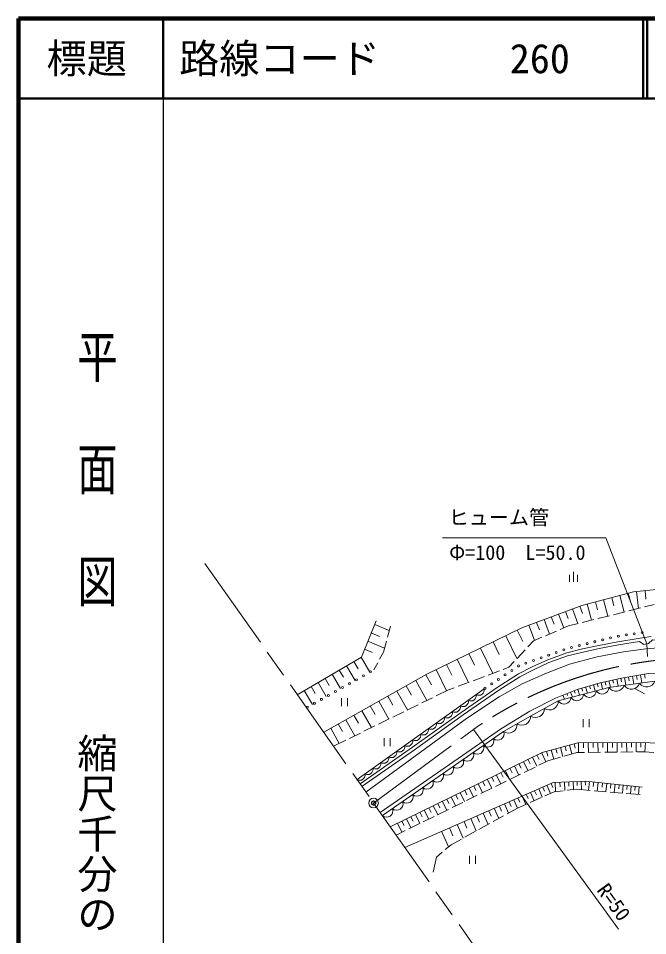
# Model space of a CAD drawing. Units: millimetres at full size, sheet at 1:1000; details may follow other scales. Extents: x 40000 to 680000, y 20000 to 380000.
# Drawn here: x 40000 to 118296, y 265794 to 380000 of the extents above; entities that cross this region are included whole.
import ezdxf
from ezdxf.enums import TextEntityAlignment as Align

# ---------------------------------------------------------------- set-up
doc = ezdxf.new("R2010")
doc.units = ezdxf.units.MM
doc.header["$LTSCALE"] = 1000
doc.header["$PDMODE"] = 32
doc.header["$PDSIZE"] = 500
doc.linetypes.add('CHAIN', pattern=[18.5, 12, -1.5, 3.5, -1.5])
for name, color, linetype, lineweight in [('M-BGD', 7, 'Continuous', 13), ('M-BMK', 2, 'CHAIN', 13), ('M-BMK-SRVR', 3, 'Continuous', 13), ('M-STR-HTXT', 7, 'Continuous', 13), ('M-TTL', 2, 'Continuous', 140), ('M-TTL-BAND', 7, 'Continuous', 25), ('M-TTL-LINE', 7, 'Continuous', 50)]:
    doc.layers.add(name, color=color, linetype=linetype, lineweight=lineweight)
doc.layers.add('M-OTRS', color=6, linetype='Continuous')
doc.layers.add('M-TTL-TXT', color=7, linetype='Continuous')
doc.styles.add('@ＭＳ ゴシック', font='')
doc.styles.add('ＭＳ ゴシック', font='')
doc.styles.get('@ＭＳ ゴシック').set_extended_font_data('@MS Gothic')
doc.styles.get('ＭＳ ゴシック').set_extended_font_data('MS Gothic')

msp = doc.modelspace()

# ---------------------------------------------------------------- linework, layer by layer
at = {"layer": 'M-BGD'}
for p, q in [((108575, 309833), (108575, 310708)), ((109075, 309833), (109075, 311083)), ((109575, 309833), (109575, 310708)), ((115882, 308419), (116152, 307387)), ((116924, 308633), (117143, 306525)), ((117979, 308742), (118088, 307688)), ((111796, 307353), (112060, 306342)), ((112807, 307617), (113340, 305574)), ((113829, 307883), (114095, 306862)), ((114850, 308150), (115389, 306086)), ((108072, 306148), (108396, 305285)), ((108935, 306472), (109621, 304644)), ((109849, 306816), (110192, 305902)), ((110785, 307089), (111313, 305067)), ((114030, 305746), (115485, 306110)), ((115970, 306231), (117425, 306595)), ((117910, 306716), (119115, 307018)), ((105408, 305148), (106085, 303347)), ((106309, 305486), (106647, 304585)), ((107209, 305824), (107857, 304098)), ((110149, 304776), (111604, 305140)), ((112089, 305261), (113545, 305625)), ((84336, 304514), (86138, 303773)), ((85916, 302948), (86289, 304336)), ((102067, 303829), (102761, 302403)), ((103529, 304442), (104235, 302562)), ((104468, 304795), (104821, 303855)), ((107419, 303913), (108459, 304354)), ((108459, 304354), (109664, 304655)), ((83911, 303480), (84944, 303056)), ((100641, 303135), (102029, 300282)), ((104078, 302496), (105118, 302937)), ((105578, 303132), (106959, 303718)), ((83487, 302447), (85553, 301598)), ((85413, 301076), (85786, 302465)), ((97491, 301602), (99024, 298452)), ((99066, 302369), (99832, 300793)), ((103402, 301766), (104078, 302496)), ((118290, 300531), (118203, 302134)), ((82647, 300462), (83744, 298598)), ((83076, 301447), (84076, 301036)), ((84946, 300198), (85413, 301076)), ((96053, 300902), (96752, 299464)), ((102044, 300298), (103063, 301399)), ((80822, 299388), (81896, 297562)), ((81735, 299925), (82272, 299012)), ((84244, 298878), (84711, 299756)), ((93290, 299558), (93935, 298233)), ((94615, 300202), (96014, 297327)), ((101028, 299201), (101704, 299931)), ((79034, 298336), (80086, 296548)), ((79928, 298862), (80454, 297968)), ((90683, 298278), (91385, 297031)), ((91965, 298913), (93255, 296263)), ((98449, 298237), (99854, 298762)), ((100322, 298937), (101028, 299201)), ((116424, 298093), (116583, 297124)), ((116917, 298174), (116997, 297690)), ((117410, 298255), (117574, 297262)), ((117907, 298337), (117989, 297840)), ((77283, 297306), (78314, 295555)), ((78159, 297821), (78674, 296946)), ((89435, 297575), (90841, 295081)), ((94702, 296836), (96107, 297361)), ((96575, 297536), (97980, 298062)), ((111541, 297031), (111770, 296241)), ((112022, 297170), (112136, 296775)), ((112504, 297302), (112682, 296481)), ((112992, 297408), (113082, 296998)), ((113481, 297514), (113655, 296716)), ((113970, 297620), (114056, 297221)), ((114458, 297727), (114648, 296854)), ((114947, 297833), (115042, 297397)), ((115437, 297930), (115593, 296986)), ((115930, 298011), (116008, 297539)), ((75569, 296297), (76578, 294583)), ((76426, 296802), (76931, 295944)), ((82136, 285231), (97955, 296520)), ((87077, 296246), (88406, 293888)), ((88256, 296910), (88921, 295731)), ((91983, 295640), (93527, 296397)), ((93527, 296397), (94234, 296661)), ((108223, 295929), (108324, 295676)), ((108688, 296114), (108933, 295495)), ((109153, 296298), (109276, 295989)), ((109620, 296475), (109835, 295732)), ((110101, 296614), (110208, 296243)), ((110581, 296753), (110803, 295987)), ((111061, 296892), (111172, 296509)), ((116709, 296556), (117902, 295914)), ((80213, 295354), (80213, 294354)), ((80963, 294354), (80963, 295354)), ((84847, 294989), (86104, 292759)), ((85962, 295618), (86590, 294503)), ((90187, 294760), (91534, 295420)), ((107759, 295745), (107959, 295239)), ((82739, 293801), (83927, 291693)), ((83793, 294395), (84387, 293341)), ((86595, 293000), (87942, 293660)), ((88391, 293880), (89738, 294540)), ((80746, 292678), (81869, 290684)), ((81742, 293239), (82304, 292243)), ((84799, 292120), (86146, 292780)), ((110261, 292751), (110261, 291751)), ((111011, 291751), (111011, 292751)), ((78861, 291615), (79923, 289731)), ((79803, 292147), (80334, 291204)), ((83003, 291240), (84350, 291900)), ((79214, 289384), (80758, 290140)), ((81207, 290360), (82554, 291020)), ((85497, 290385), (85497, 289385)), ((86247, 289385), (86247, 290385)), ((106878, 289071), (107032, 288497)), ((107452, 289225), (107755, 288094)), ((108017, 289376), (108169, 288811)), ((108583, 289527), (108881, 288414)), ((109140, 289677), (109289, 289120)), ((109700, 289802), (109705, 288589)), ((110306, 289804), (110309, 289198)), ((110913, 289807), (110918, 288602)), ((111516, 289809), (111518, 289207)), ((112118, 289812), (112123, 288615)), ((112716, 289815), (112719, 289216)), ((113315, 289817), (113320, 288629)), ((113909, 289820), (113911, 289225)), ((114503, 289822), (114508, 288642)), ((115093, 289825), (115096, 289235)), ((115684, 289827), (115689, 288655)), ((116270, 289830), (116272, 289244)), ((116856, 289832), (116861, 288668)), ((117438, 289835), (117441, 289253)), ((118020, 289824), (117963, 288677)), ((103966, 288026), (104519, 286898)), ((104530, 288303), (104806, 287739)), ((105094, 288580), (105648, 287451)), ((105697, 288755), (105859, 288147)), ((105867, 287558), (107437, 288004)), ((106304, 288917), (106611, 287769)), ((107918, 288140), (109489, 288586)), ((109489, 288586), (110451, 288597)), ((110951, 288602), (112451, 288619)), ((112951, 288625), (114451, 288641)), ((114951, 288647), (116451, 288663)), ((116951, 288669), (117913, 288680)), ((117913, 288680), (119048, 288614)), ((101713, 286921), (102265, 285795)), ((102276, 287197), (102552, 286634)), ((102839, 287474), (103391, 286346)), ((102944, 286127), (104291, 286787)), ((103402, 287750), (103678, 287186)), ((104740, 287006), (105867, 287558)), ((98903, 285543), (99178, 284981)), ((99464, 285818), (100015, 284694)), ((100026, 286094), (100301, 285532)), ((100588, 286369), (101140, 285244)), ((101147, 285248), (102494, 285907)), ((101150, 286645), (101426, 286083)), ((96659, 284442), (96934, 283882)), ((97219, 284717), (97770, 283595)), ((97780, 284992), (98055, 284431)), ((98341, 285267), (98892, 284144)), ((99351, 284369), (100698, 285028)), ((105767, 284514), (106210, 283501)), ((106273, 284735), (106495, 284229)), ((106800, 284870), (106850, 283724)), ((107373, 284894), (107398, 284322)), ((107946, 284919), (107992, 283854)), ((108479, 284943), (108502, 284410)), ((109011, 284966), (109054, 283975)), ((109511, 284987), (109532, 284492)), ((110010, 285009), (110056, 283965)), ((110532, 285032), (110555, 284510)), ((111052, 284983), (110933, 283891)), ((111598, 284924), (111538, 284378)), ((112144, 284864), (112027, 283799)), ((112676, 284806), (112618, 284273)), ((113208, 284747), (113095, 283710)), ((113727, 284691), (113670, 284172)), ((114246, 284634), (114135, 283622)), ((114752, 284578), (114696, 284073)), ((115258, 284523), (115150, 283537)), ((115755, 284469), (115701, 283976)), ((116252, 284414), (116146, 283453)), ((94420, 283344), (94694, 282784)), ((94979, 283618), (95529, 282499)), ((95539, 283893), (95814, 283333)), ((95758, 282611), (97105, 283270)), ((96099, 284167), (96649, 283047)), ((97554, 283490), (98902, 284149)), ((103200, 283391), (103426, 282873)), ((103718, 283618), (104167, 282590)), ((104232, 283843), (104457, 283328)), ((104746, 284067), (105192, 283047)), ((105256, 284291), (105480, 283780)), ((105525, 283195), (106661, 283702)), ((106661, 283702), (107798, 283832)), ((108294, 283888), (109431, 284018)), ((109431, 284018), (111149, 283873)), ((111648, 283831), (113142, 283706)), ((113641, 283664), (115135, 283538)), ((115634, 283496), (117352, 283352)), ((116749, 284360), (116696, 283879)), ((117246, 284305), (117143, 283369)), ((92185, 282247), (92459, 281689)), ((92744, 282521), (93292, 281404)), ((93302, 282795), (93576, 282237)), ((93861, 283069), (94410, 281951)), ((93961, 281732), (95309, 282391)), ((100487, 282205), (100990, 281055)), ((101062, 282457), (101313, 281882)), ((101637, 282708), (102094, 281663)), ((102105, 281669), (103242, 282176)), ((102159, 282936), (102388, 282414)), ((102682, 283165), (103135, 282129)), ((103698, 282380), (105068, 282991)), ((89955, 281153), (90228, 280596)), ((90512, 281426), (91059, 280311)), ((91070, 281700), (91343, 281142)), ((91627, 281974), (92175, 280857)), ((92165, 280852), (93512, 281512)), ((97827, 281042), (98437, 279649)), ((98524, 281347), (98829, 280650)), ((99221, 281652), (99774, 280386)), ((99854, 281928), (100131, 281295)), ((100815, 280959), (102105, 281669)), ((87729, 280061), (88001, 279505)), ((88285, 280334), (88831, 279221)), ((88841, 280607), (89114, 280050)), ((89398, 280880), (89944, 279766)), ((90369, 279973), (91716, 280633)), ((95449, 280002), (95818, 279158)), ((96293, 280372), (96964, 278838)), ((97060, 280707), (97396, 279940)), ((99063, 279994), (100377, 280718)), ((86996, 278323), (88123, 278874)), ((87173, 279788), (87718, 278676)), ((88572, 279094), (89919, 279754)), ((92662, 278784), (93512, 276841)), ((93634, 279209), (94058, 278237)), ((94605, 279633), (95343, 277945)), ((95560, 278064), (96874, 278788)), ((97312, 279029), (98626, 279753)), ((93832, 277113), (95122, 277823)), ((93112, 276503), (93832, 277113)), ((91624, 273712), (92010, 275570)), ((92010, 275570), (92730, 276180)), ((96144, 275716), (96144, 274716)), ((96894, 274716), (96894, 275716))]:
    msp.add_line(p, q, dxfattribs=at)
for points in [[(77990, 291125), (90828, 298360), (102641, 304108), (110107, 306912), (116556, 308595), (126371, 309611), (135169, 309927), (139794, 312129)], [(74707, 295790), (82679, 300480), (84536, 305002)], [(82518, 284689), (89049, 289271), (95102, 293594), (99574, 296709), (102214, 298382), (103915, 299251), (105869, 300154), (108223, 301020), (110191, 301483), (112204, 301932), (114594, 302380), (117384, 302833), (118743, 303044)], [(82748, 284362), (89280, 288944), (95332, 293268), (99796, 296375), (102413, 298035), (104090, 298891), (106022, 299785), (108338, 300636), (110280, 301093), (112285, 301540), (114663, 301986), (117290, 302412), (117810, 302059), (118412, 302173), (118900, 302641), (123856, 302538), (130648, 302149), (138446, 301592)], [(83229, 283677), (95741, 292833), (99807, 295544), (102705, 297133), (105696, 298465), (108570, 299587), (112005, 300498), (115277, 301129), (118058, 301503), (120698, 301713), (123876, 301807), (127685, 301783), (138384, 301106)], [(85033, 281114), (100094, 291565), (103651, 293756), (106829, 295376), (109540, 296451), (112391, 297277), (115257, 297900), (118404, 298430), (121535, 298523), (126458, 298305), (131474, 297682), (137831, 296788)], [(85298, 280737), (100376, 291201), (103741, 293140), (107177, 295033), (113486, 296692), (119188, 297487), (137673, 295550)], [(86275, 279348), (105154, 288610), (109606, 289801), (117773, 289836), (136821, 288892)], [(88081, 276781), (106556, 284859), (110587, 285034), (117633, 284263)]]:
    msp.add_lwpolyline(points, dxfattribs=at)
for centre in [(112703, 302635), (113673, 302879), (114651, 303081), (115640, 303231), (116629, 303380), (117617, 303529), (108823, 301662), (109793, 301905), (110763, 302148), (111733, 302392), (105034, 300385), (105978, 300715), (106923, 301044), (107867, 301373), (102217, 299367), (103146, 299727), (104090, 300056), (82934, 298144), (83806, 298633), (100554, 298256), (101385, 298811), (81189, 297166), (82061, 297655), (98891, 297145), (99722, 297700), (78572, 295700), (79444, 296189), (80316, 296677), (98059, 296589), (76827, 294722), (77699, 295211), (75954, 294233)]:
    msp.add_circle(centre, 125, dxfattribs=at)
for centre, radius, start, end in [((114372, 297288), 1067, 213.89393, 341.97159), ((116272, 297552), 1067, 213.89393, 341.97159), ((118173, 297817), 1067, 213.89393, 341.97159), ((96321, 295674), 661, 238.77175, 12.25197), ((97309, 296379), 661, 238.77175, 12.25197), ((109478, 295901), 854, 212.04458, 357.42166), ((111055, 296316), 854, 212.04458, 357.42166), ((112633, 296731), 854, 212.04458, 357.42166), ((95332, 294968), 661, 238.77175, 12.25197), ((106076, 294999), 1101, 235.92871, 1.78261), ((107901, 295486), 854, 212.04458, 357.42166), ((93355, 293557), 661, 238.77175, 12.25197), ((94343, 294263), 661, 238.77175, 12.25197), ((104358, 294053), 1101, 235.92871, 1.78261), ((92366, 292852), 661, 238.77175, 12.25197), ((102658, 293076), 1086, 236.53227, 3.38508), ((90388, 291440), 661, 238.77175, 12.25197), ((91377, 292146), 661, 238.77175, 12.25197), ((100975, 292107), 1086, 236.53227, 3.38508), ((88411, 290029), 661, 238.77175, 12.25197), ((89400, 290735), 661, 238.77175, 12.25197), ((98385, 290047), 787, 228.52572, 20.99251), ((99641, 290919), 787, 228.52572, 20.99251), ((87422, 289324), 661, 238.77175, 12.25197), ((97128, 289175), 787, 228.52572, 20.99251), ((85445, 287913), 661, 238.77175, 12.25197), ((86434, 288618), 661, 238.77175, 12.25197), ((95872, 288303), 787, 228.52572, 20.99251), ((84456, 287207), 661, 238.77175, 12.25197), ((93359, 286559), 787, 228.52572, 20.99251), ((94615, 287431), 787, 228.52572, 20.99251), ((82479, 285796), 661, 238.77175, 12.25197), ((83467, 286502), 661, 238.77175, 12.25197), ((92102, 285687), 787, 228.52572, 20.99251), ((90845, 284815), 787, 228.52572, 20.99251), ((88332, 283071), 787, 228.52572, 20.99251), ((89589, 283943), 787, 228.52572, 20.99251), ((87076, 282199), 787, 228.52572, 20.99251), ((85819, 281327), 787, 228.52572, 20.99251)]:
    msp.add_arc(centre, radius, start, end, dxfattribs=at)
at = {"layer": 'M-BMK'}
for p, q in [((63205, 312139), (84192, 282309)), ((84192, 282309), (96624, 291472)), ((84192, 282309), (105179, 252478))]:
    msp.add_line(p, q, dxfattribs=at)
msp.add_arc((125145, 250405), 50000, 80.84161, 124.77997, dxfattribs=at)
at = {"layer": 'M-BMK-SRVR'}
msp.add_circle((84192, 282309), 600, dxfattribs=at)
msp.add_point((84192, 282309), dxfattribs=at)
at = {"layer": 'M-OTRS'}
msp.add_point((84192, 282309), dxfattribs=at)
at = {"layer": 'M-STR-HTXT'}
for p, q in [((92780, 315336), (113105, 315336)), ((113105, 315336), (118203, 302134)), ((96624, 291472), (114682, 266591))]:
    msp.add_line(p, q, dxfattribs=at)
at = {"layer": 'M-TTL'}
for p, q in [((40000, 380000), (40000, 20000)), ((680000, 380000), (40000, 380000))]:
    msp.add_line(p, q, dxfattribs=at)
at = {"layer": 'M-TTL-BAND'}
msp.add_line((58000, 370000), (58000, 20000), dxfattribs=at)
at = {"layer": 'M-TTL-LINE'}
for p, q in [((58000, 380000), (58000, 370000)), ((117750, 380000), (117750, 370000)), ((118250, 380000), (118250, 370000)), ((40000, 370000), (680000, 370000))]:
    msp.add_line(p, q, dxfattribs=at)

# ---------------------------------------------------------------- texts
at = {"layer": 'M-STR-HTXT', "style": 'ＭＳ ゴシック'}
msp.add_text('ヒューム管', height=1833, dxfattribs=at).set_placement((99783, 316402), align=Align.BOTTOM_CENTER)
msp.add_text('Φ=100\u3000L=50.0', height=1833, dxfattribs=at).set_placement((93598, 312029), align=Align.BOTTOM_LEFT)
msp.add_text('R=50', height=1833, rotation=305.971, dxfattribs=at).set_placement((114086, 269966), align=Align.MIDDLE_CENTER)
at = {"layer": 'M-TTL-BAND', "style": '@ＭＳ ゴシック', "width": 1.4}
msp.add_text('平  面  図', height=3666, rotation=270, dxfattribs=at).set_placement((49777, 306475), align=Align.MIDDLE_RIGHT)
at = {"layer": 'M-TTL-BAND', "style": '@ＭＳ ゴシック'}
msp.add_text('縮尺千分の一', height=3666, rotation=270, dxfattribs=at).set_placement((49777, 261030), align=Align.MIDDLE_RIGHT)
at = {"layer": 'M-TTL-TXT', "style": 'ＭＳ ゴシック'}
msp.add_text('標題', height=3666, dxfattribs=at).set_placement((48500, 375000), align=Align.MIDDLE_CENTER)
for s, p in [('路線コード', (60000, 375000)), ('260', (101142, 375000))]:
    msp.add_text(s, height=3666, dxfattribs=at).set_placement(p, align=Align.MIDDLE_LEFT)

doc.saveas('drawing.dxf')
